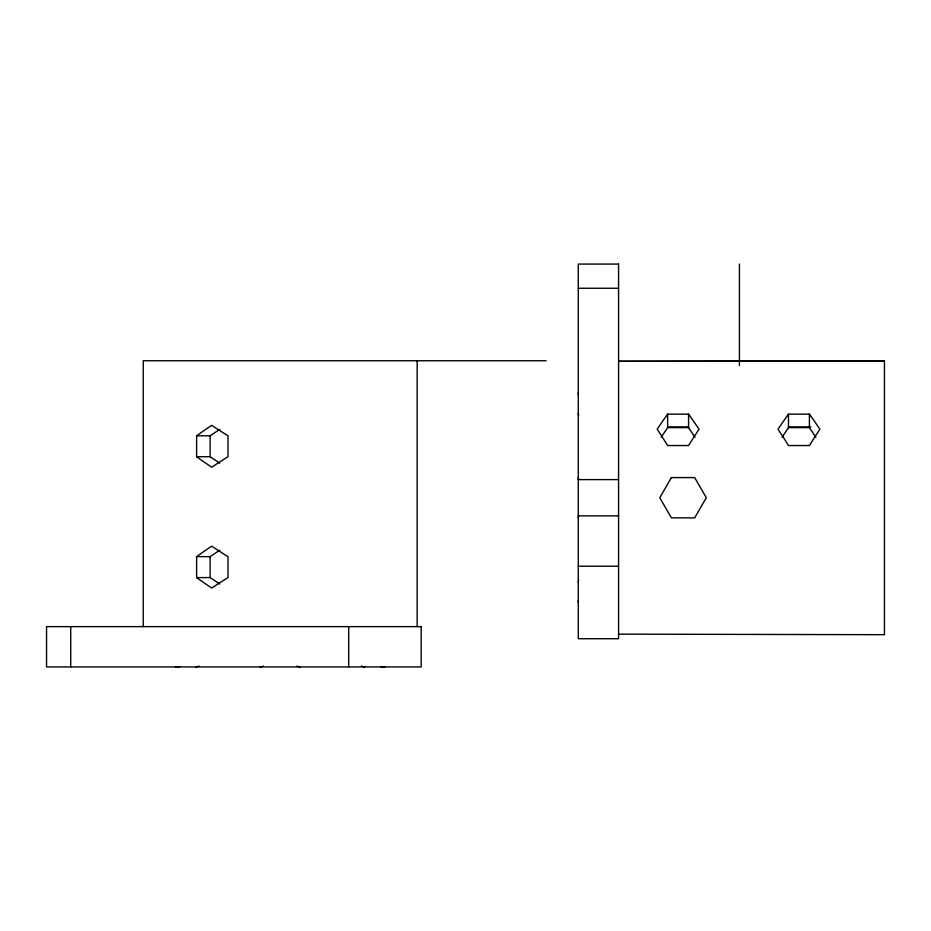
<?xml version="1.0" encoding="UTF-8"?>
<svg xmlns="http://www.w3.org/2000/svg" width="931" height="931" viewBox="0 0 931 931"><rect width="100%" height="100%" fill="white"/><g stroke="black" fill="none" stroke-linecap="round" stroke-linejoin="round"><path stroke-width="1.4" d="M661.196 437.302L667.632 427.643L667.632 414.144L688.568 414.144A182.232 45.561 63.4 0 1 699.03 429.249A182.232 45.561 -63.4 0 0 688.568 445.542L667.632 445.542A182.232 45.561 63.4 0 0 657.17 429.249A182.232 45.561 -63.4 0 1 667.632 414.144M782.04 437.302L788.487 427.643L788.487 414.144L809.411 414.144A182.232 45.561 63.4 0 1 819.885 429.249A182.232 45.561 -63.4 0 0 809.411 445.542L788.487 445.542A182.232 45.561 63.4 0 0 778.013 429.249A182.232 45.561 -63.4 0 1 788.487 414.144M196.616 435.801A182.232 45.561 -26.6 0 1 211.709 425.327A182.232 45.561 26.6 0 0 228.014 435.801L228.014 456.725A182.232 45.561 -26.6 0 0 211.709 467.199A182.232 45.561 26.6 0 1 196.616 456.725L196.616 435.801L210.115 435.801L219.774 429.354M196.616 556.645A182.232 45.561 -26.6 0 1 211.709 546.183A182.232 45.561 26.6 0 0 228.014 556.645L228.014 577.581A182.232 45.561 -26.6 0 0 211.709 588.043A182.232 45.561 26.6 0 1 196.616 577.581L196.616 556.645L210.115 556.645L219.774 550.209M578.291 288.249L618.58 288.249M546.066 360.763L143.234 360.763L143.234 626.633M884.45 361.321L618.58 361.309L884.45 360.763L884.45 634.686L618.58 634.151M667.492 426.898L688.707 426.898M788.348 426.898L810.971 426.898M667.632 427.643L688.568 427.643L695.003 437.302M788.487 427.643L809.411 427.643L815.859 437.302M196.616 456.725L210.115 456.725L219.774 463.173M578.291 479.605L618.58 479.605M578.291 515.855L618.58 515.855M578.291 566.211L618.58 566.211M196.616 577.581L210.115 577.581L219.774 584.016M809.411 414.144L809.411 427.643M739.423 264.078L739.423 365.627M688.568 414.144L688.568 427.643M417.158 360.763L417.158 626.633M348.683 626.633L348.683 666.922M210.115 435.801L210.115 456.725M210.115 556.645L210.115 577.581M70.721 626.633L70.721 666.922M578.291 602.462A24.171 24.171 0 0 1 578.395 600.297M578.395 395.163A24.171 24.171 0 0 1 578.291 392.987M578.698 415.331A24.171 12.08 0 0 1 578.291 413.131M578.291 517.869A24.171 12.08 0 0 1 578.698 515.669M578.698 479.779A24.171 12.08 0 0 1 578.291 477.58M578.291 582.317A24.171 12.08 0 0 1 578.698 580.118M384.934 666.922A24.171 24.171 0 0 1 380.535 666.515M179.858 666.515A24.171 24.171 0 0 1 175.459 666.922M198.92 665.991A24.171 12.08 -90 0 1 195.603 666.922M300.341 666.922A24.171 12.08 -90 0 1 297.012 665.991M263.38 665.991A24.171 12.08 -90 0 1 260.052 666.922M364.789 666.922A24.171 12.08 -90 0 1 361.461 665.991M671.402 477.58L659.776 497.724L671.402 517.869L694.666 517.869L706.292 497.724L694.666 477.58L671.402 477.58M618.58 264.078L578.291 264.078L578.291 638.724L618.58 638.724L618.58 264.078M421.184 626.633L46.55 626.633L46.55 666.922L421.184 666.922L421.184 626.633"/></g></svg>
